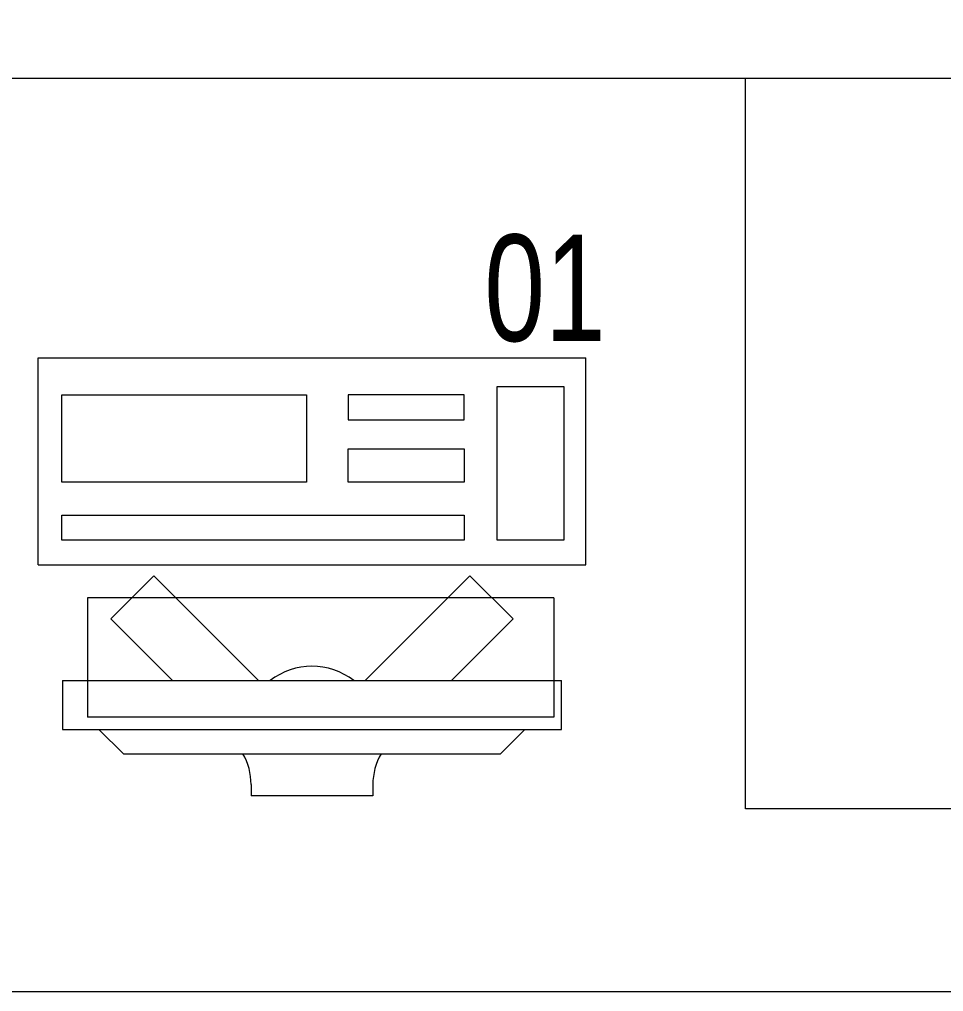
# Model space of a CAD drawing. Header units: inches. Extents: x -12418 to 242017, y -29325 to 19878.
# Drawn here: x 28196 to 28955, y -7928 to -7130 of the extents above; entities that cross this region are included whole.
import ezdxf
from ezdxf import colors
from ezdxf.entities.mleader import LeaderData, LeaderLine
from ezdxf.math import Vec2, Vec3

# ---------------------------------------------------------------- set-up
doc = ezdxf.new("R2010")
doc.units = ezdxf.units.IN
doc.header["$LTSCALE"] = 25
doc.header["$MEASUREMENT"] = 0
doc.linetypes.add('00-Ground Floor$0$HIDDEN', pattern=[9.525, 6.35, -3.175])
doc.linetypes.add('DASHDOT', pattern=[25.4, 12.7, -6.35, 0, -6.35])
doc.layers.get('0').update_dxf_attribs({"color": 8})
for name, color, linetype, lineweight in [('00-Ground Floor$0$72_EGR_EQP_TAG', 142, 'Continuous', 5), ('00-Ground Floor$0$LOADING', 253, 'Continuous', 5), ('E-LITE-CIRC', 6, 'Continuous', 25), ('E-LITE-CLNG-CNDT', 6, 'DASHDOT', 35)]:
    doc.layers.add(name, color=color, linetype=linetype, lineweight=lineweight)
doc.styles.add('00-Ground Floor$0$X3G_ENTITY_257CFD', font='swisscl.ttf', dxfattribs={"height": 200})
doc.styles.add('DC_Simplex', font='SIMPLEX.shx', dxfattribs={"width": 0.7})

# ---------------------------------------------------------------- blocks, each defined once
blk = doc.blocks.new('00-Ground Floor$0$GF21043-P')
at = {"color": 0}
for p, q in [((0.8, 0.75), (-0.8, 0.75)), ((-0.8, 0), (0.8, 0))]:
    blk.add_line(p, q, dxfattribs=at)
at = {"color": 0, "linetype": '00-Ground Floor$0$HIDDEN'}
for p, q in [((-0.8, 0.6), (-0.4, 0.6)), ((-0.4, 0.6), (-0.4, 0))]:
    blk.add_line(p, q, dxfattribs=at)
blk = doc.blocks.new('00-Ground Floor$0$ITCWLS1-P')
at = {"layer": '00-Ground Floor$0$LOADING'}
for p, q in [((-0.17, 0.45), (-0.17, 0)), ((-0.17, 0.45), (0, 0.45)), ((0, 0.45), (0, 0)), ((-0.26509, 0.43, 0), (-0.30509, 0.43, 0)), ((-0.30509, 0.43, 0), (-0.30509, 0.02, 0)), ((-0.26509, 0.43, 0), (-0.26509, 0.02, 0)), ((-0.14957, 0.43047), (-0.12914, 0.43047)), ((-0.12914, 0.43047), (-0.12914, 0.40893)), ((-0.197, 0.40939), (-0.295, 0.40939)), ((-0.295, 0.02639), (-0.295, 0.40939)), ((-0.197, 0.02639), (-0.197, 0.40939)), ((-0.32509, 0.38, 0), (-0.30509, 0.4, 0)), ((-0.32509, 0.38, 0), (-0.32509, 0.07, 0)), ((-0.35032, 0.275), (-0.35961, 0.275)), ((-0.35961, 0.175), (-0.35961, 0.275)), ((-0.35032, 0.175), (-0.35961, 0.175)), ((-0.32509, 0.07, 0), (-0.30509, 0.05, 0)), ((-0.197, 0.02639), (-0.295, 0.02639)), ((-0.30509, 0.02, 0), (-0.26509, 0.02, 0)), ((-0.17, 0), (0, 0))]:
    blk.add_line(p, q, dxfattribs=at)
at = {"layer": '00-Ground Floor$0$LOADING', "extrusion": (2.48281e-10, 3.18408e-10, -1)}
for p, q in [((-0.26509, 0.33952), (-0.21443, 0.39019)), ((-0.17907, 0.35483), (-0.21443, 0.39019)), ((-0.26509, 0.26881), (-0.17907, 0.35483))]:
    blk.add_line(p, q, dxfattribs=at)
at = {"layer": '00-Ground Floor$0$LOADING', "extrusion": (2.48281e-10, -3.18408e-10, -1)}
for p, q in [((-0.26509, 0.18119), (-0.17907, 0.09517)), ((-0.26509, 0.11048), (-0.21443, 0.05981)), ((-0.17907, 0.09517), (-0.21443, 0.05981))]:
    blk.add_line(p, q, dxfattribs=at)
at = {"layer": '00-Ground Floor$0$LOADING'}
for points in [[(-0.12914, 0.40893), (-0.12914, 0.09996), (-0.14957, 0.09996), (-0.14957, 0.43047)], [(-0.14957, 0.09997), (-0.14957, 0.09997), (-0.14957, 0.09997), (-0.14957, 0.09997), (-0.14957, 0.09997), (-0.14957, 0.09997), (-0.14957, 0.09997), (-0.14957, 0.09997), (-0.14957, 0.09997)], [(-0.14957, 0.09997), (-0.14957, 0.09997), (-0.14957, 0.09997), (-0.14957, 0.09997), (-0.14957, 0.09997), (-0.14957, 0.09997), (-0.14957, 0.09997), (-0.14957, 0.09997), (-0.14957, 0.09997), (-0.14957, 0.09997), (-0.14957, 0.09997), (-0.14957, 0.09997), (-0.14957, 0.09997), (-0.14957, 0.09997), (-0.14957, 0.09997), (-0.14957, 0.09997), (-0.14957, 0.09997), (-0.14957, 0.09997)], [(-0.14957, 0.09996), (-0.14957, 0.09996), (-0.14957, 0.09996), (-0.14957, 0.09996), (-0.14957, 0.09996), (-0.14957, 0.09996), (-0.14957, 0.09996), (-0.14957, 0.09996), (-0.14957, 0.09996), (-0.14957, 0.09996)], [(-0.14957, 0.09996), (-0.14957, 0.09996), (-0.14957, 0.09996), (-0.14957, 0.09996), (-0.14957, 0.09996), (-0.14957, 0.09996), (-0.14957, 0.09996)], [(-0.14957, 0.09997), (-0.14957, 0.09997), (-0.14957, 0.09997), (-0.14957, 0.09997), (-0.14957, 0.09997), (-0.14957, 0.09997), (-0.14957, 0.09997), (-0.14957, 0.09997), (-0.14957, 0.09997), (-0.14957, 0.09997)], [(-0.14957, 0.09997), (-0.14957, 0.09997), (-0.14957, 0.09997), (-0.14957, 0.09997), (-0.14957, 0.09997), (-0.14957, 0.09997), (-0.14957, 0.09997), (-0.14957, 0.09997), (-0.14957, 0.09997), (-0.14957, 0.09997), (-0.14957, 0.09997), (-0.14957, 0.09997), (-0.14957, 0.09997), (-0.14957, 0.09997), (-0.14957, 0.09997)], [(-0.14957, 0.09997), (-0.14957, 0.09997), (-0.14957, 0.09997), (-0.14957, 0.09997), (-0.14957, 0.09997), (-0.14957, 0.09997), (-0.14957, 0.09997), (-0.14957, 0.09997), (-0.14957, 0.09997), (-0.14957, 0.09997)], [(-0.14957, 0.09997), (-0.14957, 0.09997), (-0.14957, 0.09997), (-0.14957, 0.09997), (-0.14957, 0.09997), (-0.14957, 0.09997), (-0.14957, 0.09997), (-0.14957, 0.09997), (-0.14957, 0.09997), (-0.14957, 0.09997)], [(-0.14957, 0.09996), (-0.14957, 0.09996), (-0.14957, 0.09996), (-0.14957, 0.09996), (-0.14957, 0.09996), (-0.14957, 0.09996), (-0.14957, 0.09996), (-0.14957, 0.09996), (-0.14957, 0.09996), (-0.14957, 0.09996), (-0.14957, 0.09996), (-0.14957, 0.09996), (-0.14957, 0.09996), (-0.14957, 0.09996), (-0.14957, 0.09996), (-0.14957, 0.09996), (-0.14957, 0.09996), (-0.14957, 0.09996), (-0.14957, 0.09997), (-0.14957, 0.09997), (-0.14957, 0.09997), (-0.14957, 0.09997), (-0.14957, 0.09997), (-0.14957, 0.09997), (-0.14957, 0.09997), (-0.14957, 0.09997), (-0.14957, 0.09997), (-0.14957, 0.09997), (-0.14957, 0.09997), (-0.14957, 0.09997), (-0.14957, 0.09997), (-0.14957, 0.09997), (-0.14956, 0.09997), (-0.14956, 0.09997), (-0.14956, 0.09997), (-0.14956, 0.09996), (-0.14956, 0.09996), (-0.14956, 0.09996), (-0.14956, 0.09996), (-0.14956, 0.09996), (-0.14956, 0.09996), (-0.14956, 0.09996), (-0.14956, 0.09996), (-0.14956, 0.09996), (-0.14956, 0.09996), (-0.14956, 0.09996), (-0.14956, 0.09996), (-0.14956, 0.09996), (-0.14957, 0.09996), (-0.14957, 0.09996), (-0.14957, 0.09996), (-0.14957, 0.09996), (-0.14957, 0.09996), (-0.14957, 0.09996)], [(-0.14957, 0.09996), (-0.14957, 0.09996), (-0.14957, 0.09996), (-0.14957, 0.09996), (-0.14957, 0.09996), (-0.14957, 0.09996), (-0.14957, 0.09996), (-0.14957, 0.09996), (-0.14957, 0.09996), (-0.14957, 0.09996), (-0.14957, 0.09997), (-0.14957, 0.09997), (-0.14957, 0.09997), (-0.14957, 0.09996), (-0.14957, 0.09996), (-0.14957, 0.09996), (-0.14957, 0.09996), (-0.14957, 0.09996), (-0.14957, 0.09996), (-0.14957, 0.09997), (-0.14957, 0.09997), (-0.14957, 0.09997), (-0.14957, 0.09997), (-0.14957, 0.09997), (-0.14957, 0.09997), (-0.14957, 0.09997), (-0.14957, 0.09997), (-0.14957, 0.09997), (-0.14957, 0.09997), (-0.14957, 0.09997), (-0.14957, 0.09997), (-0.14957, 0.09997), (-0.14957, 0.09997), (-0.14957, 0.09997), (-0.14957, 0.09997), (-0.14957, 0.09997), (-0.14957, 0.09997), (-0.14957, 0.09997), (-0.14957, 0.09997), (-0.14957, 0.09997), (-0.14957, 0.09997), (-0.14957, 0.09997), (-0.14957, 0.09997), (-0.14957, 0.09997), (-0.14957, 0.09997), (-0.14957, 0.09997), (-0.14957, 0.09997), (-0.14957, 0.09997), (-0.14957, 0.09997), (-0.14957, 0.09997), (-0.14957, 0.09997), (-0.14957, 0.09997), (-0.14957, 0.09997), (-0.14957, 0.09997), (-0.14957, 0.09997), (-0.14957, 0.09997), (-0.14957, 0.09997), (-0.14957, 0.09997), (-0.14957, 0.09997), (-0.14957, 0.09997), (-0.14957, 0.09997), (-0.14957, 0.09997), (-0.14957, 0.09997), (-0.14957, 0.09997), (-0.14957, 0.09997), (-0.14957, 0.09997), (-0.14957, 0.09997), (-0.14957, 0.09997), (-0.14957, 0.09997), (-0.14957, 0.09997), (-0.14957, 0.09997), (-0.14957, 0.09997), (-0.14957, 0.09997), (-0.14957, 0.09997), (-0.14957, 0.09997), (-0.14957, 0.09997), (-0.14957, 0.09997), (-0.14957, 0.09997), (-0.14957, 0.09997), (-0.14957, 0.09997), (-0.14956, 0.09997), (-0.14957, 0.09997), (-0.14957, 0.09997), (-0.14957, 0.09997), (-0.14957, 0.09997), (-0.14956, 0.09997), (-0.14957, 0.09997), (-0.14957, 0.09997), (-0.14957, 0.09997), (-0.14957, 0.09997), (-0.14957, 0.09997), (-0.14957, 0.09997), (-0.14957, 0.09997), (-0.14957, 0.09997), (-0.14957, 0.09997), (-0.14957, 0.09997), (-0.14956, 0.09997), (-0.14957, 0.09996), (-0.14957, 0.09996), (-0.14957, 0.09996), (-0.14956, 0.09996), (-0.14957, 0.09996), (-0.14957, 0.09996), (-0.14957, 0.09996), (-0.14957, 0.09996), (-0.14957, 0.09996), (-0.14957, 0.09996), (-0.14957, 0.09996), (-0.14957, 0.09996), (-0.14957, 0.09996), (-0.14957, 0.09996)], [(-0.14957, 0.09996), (-0.14957, 0.09996), (-0.14957, 0.09996), (-0.14957, 0.09996), (-0.14957, 0.09996), (-0.14957, 0.09996), (-0.14957, 0.09996), (-0.14957, 0.09996)], [(-0.14957, 0.09996), (-0.14957, 0.09996), (-0.14957, 0.09996), (-0.14957, 0.09996), (-0.14957, 0.09996), (-0.14957, 0.09996), (-0.14957, 0.09996), (-0.14957, 0.09996), (-0.14957, 0.09996), (-0.14957, 0.09996), (-0.14957, 0.09996), (-0.14957, 0.09996), (-0.14957, 0.09996), (-0.14957, 0.09996), (-0.14957, 0.09996), (-0.14957, 0.09996), (-0.14957, 0.09996), (-0.14957, 0.09996), (-0.14957, 0.09996), (-0.14957, 0.09996), (-0.14957, 0.09996), (-0.14957, 0.09996), (-0.14957, 0.09996), (-0.14957, 0.09996), (-0.14957, 0.09996), (-0.14957, 0.09996), (-0.14957, 0.09996), (-0.14957, 0.09996), (-0.14957, 0.09996), (-0.14957, 0.09996), (-0.14957, 0.09996), (-0.14957, 0.09996), (-0.14957, 0.09996), (-0.14957, 0.09996), (-0.14957, 0.09996), (-0.14957, 0.09996), (-0.14957, 0.09996), (-0.14957, 0.09996), (-0.14957, 0.09996), (-0.14957, 0.09996), (-0.14957, 0.09996), (-0.14957, 0.09996), (-0.14957, 0.09996), (-0.14957, 0.09996), (-0.14957, 0.09996), (-0.14957, 0.09996), (-0.14957, 0.09996), (-0.14957, 0.09996), (-0.14956, 0.09996), (-0.14956, 0.09996), (-0.14956, 0.09996), (-0.14956, 0.09996), (-0.14957, 0.09996), (-0.14957, 0.09996), (-0.14957, 0.09996), (-0.14957, 0.09996), (-0.14957, 0.09996), (-0.14957, 0.09996), (-0.14956, 0.09996), (-0.14957, 0.09996), (-0.14957, 0.09996), (-0.14957, 0.09996), (-0.14957, 0.09996), (-0.14957, 0.09996), (-0.14957, 0.09996), (-0.14957, 0.09996), (-0.14957, 0.09996), (-0.14957, 0.09996), (-0.14957, 0.09996), (-0.14956, 0.09996), (-0.14956, 0.09996), (-0.14957, 0.09996), (-0.14957, 0.09996), (-0.14957, 0.09996), (-0.14957, 0.09996), (-0.14957, 0.09996), (-0.14957, 0.09996), (-0.14957, 0.09996), (-0.14957, 0.09996), (-0.14957, 0.09996), (-0.14957, 0.09996), (-0.14957, 0.09996), (-0.14957, 0.09996), (-0.14957, 0.09996), (-0.14957, 0.09996), (-0.14957, 0.09996), (-0.14957, 0.09996), (-0.14957, 0.09996), (-0.14957, 0.09996)], [(-0.14957, 0.09996), (-0.14957, 0.09996), (-0.14957, 0.09996), (-0.14957, 0.09996), (-0.14957, 0.09996), (-0.14957, 0.09996), (-0.14957, 0.09996), (-0.14957, 0.09996), (-0.14957, 0.09996), (-0.14957, 0.09996), (-0.14957, 0.09996), (-0.14957, 0.09996)], [(-0.14957, 0.09996), (-0.14957, 0.09996), (-0.14956, 0.09996), (-0.14956, 0.09996), (-0.14956, 0.09996), (-0.14956, 0.09996), (-0.14957, 0.09996)], [(-0.14957, 0.09996), (-0.14957, 0.09996), (-0.14957, 0.09996), (-0.14957, 0.09996), (-0.14957, 0.09996), (-0.14957, 0.09996), (-0.14957, 0.09996), (-0.14957, 0.09996), (-0.14957, 0.09996), (-0.14956, 0.09996), (-0.14956, 0.09996), (-0.14956, 0.09996), (-0.14956, 0.09996), (-0.14956, 0.09996), (-0.14956, 0.09996), (-0.14956, 0.09996), (-0.14957, 0.09996)]]:
    blk.add_lwpolyline(points, dxfattribs=at)
for points in [[(-0.1019, 0.43047), (-0.03039, 0.43047), (-0.03039, 0.22944), (-0.1019, 0.22944)], [(-0.1019, 0.19536), (-0.07466, 0.19536), (-0.07466, 0.09996), (-0.1019, 0.09996)], [(-0.03039, 0.19536), (-0.05082, 0.19536), (-0.05082, 0.09996), (-0.03039, 0.09996)], [(-0.14956, 0.09996), (-0.14956, 0.09996), (-0.14956, 0.09996), (-0.14956, 0.09996), (-0.14956, 0.09996), (-0.14956, 0.09996), (-0.14956, 0.09996), (-0.14956, 0.09996), (-0.14957, 0.09996), (-0.14957, 0.09996), (-0.14957, 0.09996), (-0.14957, 0.09996), (-0.14957, 0.09996), (-0.14957, 0.09996), (-0.14957, 0.09996), (-0.14957, 0.09996), (-0.14957, 0.09996), (-0.14957, 0.09996), (-0.14957, 0.09996), (-0.14957, 0.09996), (-0.14957, 0.09996), (-0.14957, 0.09996), (-0.14957, 0.09996), (-0.14957, 0.09996), (-0.14957, 0.09996), (-0.14957, 0.09996), (-0.14957, 0.09996), (-0.14957, 0.09996), (-0.14957, 0.09996), (-0.14957, 0.09996), (-0.14957, 0.09996), (-0.14957, 0.09996), (-0.14957, 0.09996), (-0.14957, 0.09996), (-0.14957, 0.09996), (-0.14957, 0.09996), (-0.14957, 0.09996), (-0.14957, 0.09996), (-0.14957, 0.09996), (-0.14957, 0.09996), (-0.14957, 0.09996), (-0.14957, 0.09996), (-0.14957, 0.09996), (-0.14957, 0.09996), (-0.14957, 0.09996), (-0.14957, 0.09996), (-0.14957, 0.09996), (-0.14957, 0.09996), (-0.14957, 0.09996), (-0.14957, 0.09996), (-0.14957, 0.09996), (-0.14957, 0.09996), (-0.14957, 0.09996), (-0.14957, 0.09996), (-0.14957, 0.09996), (-0.14957, 0.09996), (-0.14957, 0.09996), (-0.14956, 0.09996), (-0.14956, 0.09996), (-0.14956, 0.09996), (-0.14956, 0.09996), (-0.14956, 0.09996), (-0.14956, 0.09996), (-0.14956, 0.09996), (-0.14956, 0.09996), (-0.14956, 0.09996), (-0.14956, 0.09996), (-0.14956, 0.09996), (-0.14956, 0.09996), (-0.14956, 0.09996), (-0.14956, 0.09996), (-0.14956, 0.09996), (-0.14956, 0.09996), (-0.14956, 0.09996), (-0.14956, 0.09996), (-0.14956, 0.09996), (-0.14956, 0.09996), (-0.14956, 0.09996), (-0.14956, 0.09996), (-0.14956, 0.09996), (-0.14956, 0.09996), (-0.14956, 0.09996), (-0.14956, 0.09996), (-0.14956, 0.09996), (-0.14956, 0.09996), (-0.14956, 0.09996), (-0.14956, 0.09996), (-0.14956, 0.09996), (-0.14956, 0.09996), (-0.14957, 0.09996), (-0.14957, 0.09996), (-0.14957, 0.09996), (-0.14957, 0.09996), (-0.14957, 0.09996), (-0.14957, 0.09996), (-0.14957, 0.09996), (-0.14957, 0.09996), (-0.14957, 0.09996), (-0.14957, 0.09996), (-0.14957, 0.09996), (-0.14957, 0.09996), (-0.14957, 0.09996), (-0.14957, 0.09996), (-0.14957, 0.09996), (-0.14957, 0.09996), (-0.14957, 0.09996), (-0.14957, 0.09996), (-0.14957, 0.09996), (-0.14957, 0.09996), (-0.14957, 0.09996), (-0.14957, 0.09996), (-0.14957, 0.09996), (-0.14957, 0.09996), (-0.14957, 0.09996), (-0.14957, 0.09996), (-0.14957, 0.09996), (-0.14957, 0.09996), (-0.14957, 0.09996), (-0.14957, 0.09996), (-0.14957, 0.09996), (-0.14957, 0.09996), (-0.14957, 0.09996), (-0.14957, 0.09996), (-0.14957, 0.09996), (-0.14957, 0.09996), (-0.14957, 0.09996), (-0.14957, 0.09996), (-0.14957, 0.09996), (-0.14957, 0.09996), (-0.14957, 0.09996), (-0.14957, 0.09996), (-0.14957, 0.09996), (-0.14957, 0.09996), (-0.14957, 0.09996), (-0.14957, 0.09996), (-0.14957, 0.09996), (-0.14957, 0.09996), (-0.14957, 0.09996), (-0.14957, 0.09996), (-0.14957, 0.09996), (-0.14957, 0.09996), (-0.14957, 0.09996), (-0.14957, 0.09996), (-0.14957, 0.09996), (-0.14957, 0.09996), (-0.14957, 0.09996), (-0.14957, 0.09996), (-0.14957, 0.09996), (-0.14957, 0.09996), (-0.14957, 0.09996), (-0.14957, 0.09996), (-0.14957, 0.09996), (-0.14957, 0.09996), (-0.14957, 0.09996), (-0.14956, 0.09996), (-0.14956, 0.09996), (-0.14956, 0.09996), (-0.14956, 0.09996), (-0.14956, 0.09996), (-0.14956, 0.09996), (-0.14956, 0.09996), (-0.14956, 0.09996), (-0.14956, 0.09996), (-0.14956, 0.09996), (-0.14956, 0.09996), (-0.14956, 0.09996), (-0.14956, 0.09996), (-0.14956, 0.09996), (-0.14956, 0.09996), (-0.14956, 0.09996), (-0.14956, 0.09996), (-0.14956, 0.09996), (-0.14956, 0.09996), (-0.14956, 0.09996), (-0.14956, 0.09996), (-0.14956, 0.09996), (-0.14956, 0.09996), (-0.14956, 0.09996), (-0.14956, 0.09996), (-0.14956, 0.09996), (-0.14956, 0.09996), (-0.14956, 0.09996), (-0.14956, 0.09996), (-0.14956, 0.09996), (-0.14956, 0.09996), (-0.14956, 0.09996), (-0.14956, 0.09996), (-0.14956, 0.09996), (-0.14956, 0.09996), (-0.14956, 0.09996), (-0.14956, 0.09996), (-0.14956, 0.09996), (-0.14956, 0.09996), (-0.14956, 0.09996), (-0.14956, 0.09996), (-0.14956, 0.09996), (-0.14956, 0.09996), (-0.14956, 0.09996), (-0.14956, 0.09996), (-0.14956, 0.09996), (-0.14956, 0.09996), (-0.14957, 0.09996), (-0.14957, 0.09996), (-0.14957, 0.09996), (-0.14957, 0.09996), (-0.14957, 0.09996), (-0.14957, 0.09996), (-0.14957, 0.09996), (-0.14957, 0.09996), (-0.14957, 0.09996), (-0.14957, 0.09996), (-0.14957, 0.09996), (-0.14957, 0.09996), (-0.14957, 0.09996), (-0.14957, 0.09996), (-0.14957, 0.09996), (-0.14957, 0.09996), (-0.14957, 0.09996), (-0.14957, 0.09996), (-0.14957, 0.09996), (-0.14957, 0.09996), (-0.14957, 0.09996), (-0.14957, 0.09996), (-0.14957, 0.09996), (-0.14957, 0.09996), (-0.14957, 0.09996), (-0.14957, 0.09996), (-0.14957, 0.09996), (-0.14957, 0.09996), (-0.14957, 0.09996), (-0.14957, 0.09996), (-0.14957, 0.09996), (-0.14957, 0.09996), (-0.14957, 0.09996), (-0.14957, 0.09996), (-0.14956, 0.09996), (-0.14956, 0.09996), (-0.14956, 0.09996), (-0.14956, 0.09996), (-0.14956, 0.09996), (-0.14956, 0.09996), (-0.14956, 0.09996), (-0.14956, 0.09996), (-0.14956, 0.09996), (-0.14956, 0.09996), (-0.14956, 0.09996), (-0.14956, 0.09996), (-0.14956, 0.09996), (-0.14956, 0.09996), (-0.14956, 0.09996), (-0.14956, 0.09996), (-0.14956, 0.09996), (-0.14956, 0.09996), (-0.14956, 0.09996), (-0.14956, 0.09996), (-0.14956, 0.09996), (-0.14956, 0.09996), (-0.14956, 0.09996), (-0.14956, 0.09996), (-0.14956, 0.09996), (-0.14956, 0.09996), (-0.14956, 0.09996), (-0.14956, 0.09996), (-0.14956, 0.09996), (-0.14956, 0.09996), (-0.14956, 0.09996), (-0.14956, 0.09996), (-0.14956, 0.09996), (-0.14956, 0.09996), (-0.14956, 0.09996), (-0.14956, 0.09996), (-0.14956, 0.09996), (-0.14956, 0.09996), (-0.14956, 0.09996), (-0.14956, 0.09996), (-0.14956, 0.09996), (-0.14956, 0.09996)], [(-0.14957, 0.09996), (-0.14957, 0.09996), (-0.14957, 0.09996), (-0.14957, 0.09996), (-0.14957, 0.09996), (-0.14957, 0.09996), (-0.14957, 0.09996), (-0.14957, 0.09996), (-0.14957, 0.09996), (-0.14957, 0.09996), (-0.14957, 0.09996), (-0.14957, 0.09996), (-0.14957, 0.09996), (-0.14957, 0.09996), (-0.14957, 0.09996), (-0.14957, 0.09996), (-0.14957, 0.09996), (-0.14957, 0.09996), (-0.14957, 0.09996), (-0.14957, 0.09996), (-0.14957, 0.09996), (-0.14957, 0.09996), (-0.14957, 0.09996), (-0.14957, 0.09996), (-0.14957, 0.09996), (-0.14957, 0.09996), (-0.14957, 0.09996), (-0.14957, 0.09996), (-0.14957, 0.09996), (-0.14957, 0.09996), (-0.14957, 0.09996), (-0.14957, 0.09996), (-0.14957, 0.09996), (-0.14957, 0.09996), (-0.14957, 0.09996), (-0.14957, 0.09996), (-0.14957, 0.09996), (-0.14957, 0.09996), (-0.14957, 0.09996), (-0.14957, 0.09996), (-0.14957, 0.09996), (-0.14957, 0.09996), (-0.14957, 0.09996), (-0.14957, 0.09996), (-0.14957, 0.09996), (-0.14957, 0.09996), (-0.14957, 0.09996), (-0.14957, 0.09996), (-0.14957, 0.09996), (-0.14957, 0.09996), (-0.14957, 0.09996), (-0.14957, 0.09996), (-0.14957, 0.09996), (-0.14957, 0.09996), (-0.14957, 0.09996), (-0.14957, 0.09996), (-0.14957, 0.09996), (-0.14957, 0.09996), (-0.14957, 0.09996), (-0.14957, 0.09996), (-0.14957, 0.09996), (-0.14957, 0.09996), (-0.14957, 0.09996), (-0.14957, 0.09996), (-0.14957, 0.09996), (-0.14957, 0.09996), (-0.14957, 0.09996), (-0.14957, 0.09996), (-0.14957, 0.09996), (-0.14957, 0.09996), (-0.14957, 0.09996), (-0.14957, 0.09996), (-0.14957, 0.09996), (-0.14957, 0.09996), (-0.14957, 0.09996), (-0.14957, 0.09996), (-0.14957, 0.09996), (-0.14957, 0.09996), (-0.14957, 0.09996), (-0.14957, 0.09996), (-0.14957, 0.09996), (-0.14957, 0.09996), (-0.14957, 0.09996), (-0.14957, 0.09996), (-0.14957, 0.09996), (-0.14957, 0.09996), (-0.14957, 0.09996), (-0.14957, 0.09996), (-0.14957, 0.09996), (-0.14957, 0.09996), (-0.14957, 0.09996), (-0.14957, 0.09996), (-0.14957, 0.09996), (-0.14957, 0.09996), (-0.14957, 0.09996), (-0.14957, 0.09996), (-0.14957, 0.09996), (-0.14957, 0.09996), (-0.14957, 0.09996), (-0.14957, 0.09996), (-0.14957, 0.09996), (-0.14957, 0.09996), (-0.14957, 0.09996), (-0.14957, 0.09996), (-0.14957, 0.09996), (-0.14957, 0.09996), (-0.14957, 0.09996), (-0.14957, 0.09996), (-0.14957, 0.09996), (-0.14957, 0.09996), (-0.14957, 0.09996), (-0.14957, 0.09996), (-0.14957, 0.09996), (-0.14957, 0.09996), (-0.14957, 0.09996), (-0.14957, 0.09996), (-0.14957, 0.09996), (-0.14957, 0.09996), (-0.14957, 0.09996), (-0.14957, 0.09996), (-0.14957, 0.09996), (-0.14957, 0.09996), (-0.14957, 0.09996), (-0.14957, 0.09996), (-0.14957, 0.09996), (-0.14957, 0.09996), (-0.14957, 0.09996), (-0.14957, 0.09996), (-0.14957, 0.09996), (-0.14957, 0.09996), (-0.14957, 0.09996), (-0.14957, 0.09996), (-0.14957, 0.09996), (-0.14957, 0.09996), (-0.14957, 0.09996), (-0.14957, 0.09996), (-0.14957, 0.09996), (-0.14957, 0.09996), (-0.14957, 0.09996), (-0.14957, 0.09996), (-0.14957, 0.09996), (-0.14957, 0.09996), (-0.14957, 0.09996), (-0.14957, 0.09996), (-0.14957, 0.09996), (-0.14957, 0.09996), (-0.14957, 0.09996), (-0.14957, 0.09996), (-0.14957, 0.09996), (-0.14957, 0.09996), (-0.14957, 0.09996), (-0.14957, 0.09996), (-0.14957, 0.09996), (-0.14957, 0.09996), (-0.14957, 0.09996), (-0.14957, 0.09996), (-0.14957, 0.09996), (-0.14957, 0.09996), (-0.14957, 0.09996), (-0.14957, 0.09996), (-0.14957, 0.09996), (-0.14957, 0.09996), (-0.14957, 0.09996), (-0.14957, 0.09996), (-0.14957, 0.09996), (-0.14957, 0.09996), (-0.14957, 0.09996), (-0.14957, 0.09996), (-0.14957, 0.09996), (-0.14957, 0.09996), (-0.14957, 0.09996), (-0.14957, 0.09996), (-0.14957, 0.09996), (-0.14957, 0.09996), (-0.14957, 0.09996), (-0.14957, 0.09996), (-0.14957, 0.09996), (-0.14957, 0.09996), (-0.14957, 0.09996), (-0.14957, 0.09996), (-0.14957, 0.09996), (-0.14957, 0.09996), (-0.14957, 0.09996), (-0.14957, 0.09996), (-0.14957, 0.09996), (-0.14957, 0.09996), (-0.14957, 0.09996), (-0.14957, 0.09996), (-0.14957, 0.09996), (-0.14957, 0.09996), (-0.14957, 0.09996), (-0.14957, 0.09996), (-0.14957, 0.09996), (-0.14957, 0.09996), (-0.14957, 0.09996), (-0.14957, 0.09996), (-0.14957, 0.09996), (-0.14957, 0.09996), (-0.14957, 0.09996), (-0.14957, 0.09996), (-0.14957, 0.09996), (-0.14957, 0.09996), (-0.14957, 0.09996), (-0.14957, 0.09996), (-0.14957, 0.09996), (-0.14957, 0.09996), (-0.14957, 0.09996), (-0.14957, 0.09996), (-0.14957, 0.09996), (-0.14957, 0.09996), (-0.14957, 0.09996), (-0.14957, 0.09996), (-0.14957, 0.09996), (-0.14957, 0.09996)], [(-0.14957, 0.09996), (-0.14957, 0.09996), (-0.14957, 0.09996), (-0.14957, 0.09996), (-0.14957, 0.09996), (-0.14957, 0.09996), (-0.14957, 0.09996), (-0.14957, 0.09996), (-0.14957, 0.09996), (-0.14957, 0.09996), (-0.14957, 0.09996), (-0.14957, 0.09996), (-0.14957, 0.09996), (-0.14957, 0.09996), (-0.14957, 0.09996), (-0.14957, 0.09996), (-0.14957, 0.09996), (-0.14957, 0.09996), (-0.14957, 0.09996), (-0.14957, 0.09996), (-0.14957, 0.09996), (-0.14957, 0.09996), (-0.14957, 0.09996), (-0.14957, 0.09996), (-0.14957, 0.09996), (-0.14957, 0.09996), (-0.14957, 0.09996), (-0.14957, 0.09996), (-0.14957, 0.09996), (-0.14957, 0.09996), (-0.14957, 0.09996), (-0.14957, 0.09996), (-0.14957, 0.09996), (-0.14957, 0.09996), (-0.14957, 0.09996), (-0.14957, 0.09996), (-0.14957, 0.09996), (-0.14957, 0.09996), (-0.14957, 0.09996), (-0.14957, 0.09996), (-0.14957, 0.09996), (-0.14957, 0.09996), (-0.14957, 0.09996), (-0.14957, 0.09996), (-0.14957, 0.09996), (-0.14957, 0.09996), (-0.14957, 0.09996), (-0.14957, 0.09996), (-0.14957, 0.09996), (-0.14957, 0.09996), (-0.14957, 0.09996), (-0.14957, 0.09996), (-0.14957, 0.09996), (-0.14957, 0.09996), (-0.14957, 0.09996), (-0.14957, 0.09996), (-0.14957, 0.09996), (-0.14957, 0.09996), (-0.14957, 0.09996), (-0.14957, 0.09996), (-0.14957, 0.09996), (-0.14957, 0.09996), (-0.14957, 0.09996), (-0.14957, 0.09996), (-0.14957, 0.09996), (-0.14957, 0.09996), (-0.14957, 0.09996), (-0.14957, 0.09996), (-0.14957, 0.09996), (-0.14957, 0.09996), (-0.14957, 0.09996), (-0.14957, 0.09996), (-0.14957, 0.09996), (-0.14957, 0.09996), (-0.14957, 0.09996), (-0.14957, 0.09996), (-0.14957, 0.09996), (-0.14957, 0.09996), (-0.14957, 0.09996), (-0.14957, 0.09996), (-0.14957, 0.09996), (-0.14957, 0.09996), (-0.14957, 0.09996), (-0.14957, 0.09996), (-0.14957, 0.09996), (-0.14957, 0.09996), (-0.14957, 0.09996), (-0.14957, 0.09996), (-0.14957, 0.09996), (-0.14957, 0.09996), (-0.14957, 0.09996), (-0.14957, 0.09996), (-0.14957, 0.09996), (-0.14957, 0.09996), (-0.14957, 0.09996), (-0.14957, 0.09996), (-0.14957, 0.09996), (-0.14957, 0.09996), (-0.14957, 0.09996), (-0.14957, 0.09996), (-0.14957, 0.09996), (-0.14957, 0.09996), (-0.14957, 0.09996), (-0.14957, 0.09996), (-0.14957, 0.09996), (-0.14957, 0.09996), (-0.14957, 0.09996), (-0.14957, 0.09996), (-0.14957, 0.09996), (-0.14957, 0.09996), (-0.14957, 0.09996), (-0.14957, 0.09996), (-0.14957, 0.09996), (-0.14957, 0.09996), (-0.14957, 0.09996), (-0.14957, 0.09996), (-0.14957, 0.09996), (-0.14957, 0.09996), (-0.14957, 0.09996), (-0.14957, 0.09996), (-0.14957, 0.09996), (-0.14957, 0.09996), (-0.14957, 0.09996), (-0.14957, 0.09996), (-0.14957, 0.09996), (-0.14957, 0.09996), (-0.14957, 0.09996), (-0.14957, 0.09996), (-0.14957, 0.09996), (-0.14957, 0.09996), (-0.14957, 0.09996), (-0.14957, 0.09996), (-0.14957, 0.09996), (-0.14957, 0.09996), (-0.14957, 0.09996), (-0.14957, 0.09996), (-0.14957, 0.09996), (-0.14957, 0.09996), (-0.14957, 0.09996), (-0.14957, 0.09996), (-0.14957, 0.09996), (-0.14957, 0.09996), (-0.14957, 0.09996), (-0.14957, 0.09996), (-0.14957, 0.09996), (-0.14957, 0.09996), (-0.14957, 0.09996), (-0.14957, 0.09996), (-0.14957, 0.09996), (-0.14957, 0.09996), (-0.14957, 0.09996), (-0.14957, 0.09996), (-0.14957, 0.09996), (-0.14957, 0.09996), (-0.14957, 0.09996), (-0.14957, 0.09996), (-0.14957, 0.09996), (-0.14957, 0.09996), (-0.14957, 0.09996), (-0.14957, 0.09996), (-0.14957, 0.09996), (-0.14957, 0.09996), (-0.14957, 0.09996), (-0.14957, 0.09996), (-0.14957, 0.09996), (-0.14957, 0.09996), (-0.14957, 0.09996), (-0.14957, 0.09996), (-0.14957, 0.09996), (-0.14957, 0.09996), (-0.14957, 0.09996), (-0.14957, 0.09996), (-0.14957, 0.09996), (-0.14957, 0.09996), (-0.14957, 0.09996), (-0.14957, 0.09996), (-0.14957, 0.09996), (-0.14957, 0.09996), (-0.14957, 0.09996), (-0.14957, 0.09996), (-0.14957, 0.09996), (-0.14957, 0.09996), (-0.14957, 0.09996), (-0.14957, 0.09996), (-0.14957, 0.09996), (-0.14957, 0.09996), (-0.14957, 0.09996), (-0.14957, 0.09996), (-0.14957, 0.09996), (-0.14957, 0.09996), (-0.14957, 0.09996), (-0.14957, 0.09996), (-0.14957, 0.09996), (-0.14957, 0.09996), (-0.14957, 0.09996), (-0.14957, 0.09996), (-0.14957, 0.09996), (-0.14957, 0.09996), (-0.14957, 0.09996), (-0.14957, 0.09996), (-0.14957, 0.09996), (-0.14957, 0.09996), (-0.14957, 0.09996), (-0.14957, 0.09996), (-0.14957, 0.09996), (-0.14957, 0.09996), (-0.14957, 0.09996), (-0.14957, 0.09996), (-0.14957, 0.09996), (-0.14957, 0.09996), (-0.14957, 0.09996), (-0.14957, 0.09996), (-0.14957, 0.09996), (-0.14957, 0.09996), (-0.14957, 0.09996), (-0.14957, 0.09996), (-0.14957, 0.09996), (-0.14957, 0.09996), (-0.14957, 0.09996)], [(-0.14957, 0.0727), (-0.02358, 0.0727), (-0.02358, 0.01818), (-0.14957, 0.01818)]]:
    blk.add_lwpolyline(points, close=True, dxfattribs=at)
for centre, radius, start, end in [((-0.35032, 0.325), 0.05, 270, 300.30934), ((-0.3089, 0.225), 0.05564, 321.94311, 38.05689), ((-0.35032, 0.125), 0.05, 59.69066, 90)]:
    blk.add_arc(centre, radius, start, end, dxfattribs=at)
blk = doc.blocks.new('00-Ground Floor')
at = {"layer": '00-Ground Floor$0$LOADING', "extrusion": (2.24019e-05, 2.35417e-18, 1), "xscale": 1000, "yscale": 1000, "zscale": 1000, "rotation": 180.0000000000001}
blk.add_blockref('00-Ground Floor$0$GF21043-P', (28392.19, -7178.36, 0.62), dxfattribs=at)
at = {"layer": '00-Ground Floor$0$LOADING', "extrusion": (-1.94022e-16, 8.01373e-06, 1), "xscale": 1000.000000000005, "yscale": 1000.000000000005, "zscale": 1000.000000000005, "rotation": 90.00000000646477}
blk.add_blockref('00-Ground Floor$0$ITCWLS1-P', (28660.98, -7407.86, -0.07), dxfattribs=at)
at = {"layer": '00-Ground Floor$0$72_EGR_EQP_TAG', "insert": (28627.46, -7306.52, -0.01), "char_height": 87.473, "attachment_point": 2, "style": '00-Ground Floor$0$X3G_ENTITY_257CFD'}
blk.add_mtext('01', dxfattribs=at)
blk = doc.blocks.new('ARR0W')
at = {"color": 45}
blk.add_ellipse((0, 0), major_axis=(0.4, 0), ratio=0.4, dxfattribs=at)
at = {"color": 45, "ltscale": 0.5}
blk.add_solid([(-1.4, 0.1667), (-0.4, 0), (-1.4, -0.1667)], dxfattribs=at)

msp = doc.modelspace()

# ---------------------------------------------------------------- block references
at = {"layer": 'E-LITE-CLNG-CNDT'}
msp.add_blockref('00-Ground Floor', (0, 0), dxfattribs=at)

# ---------------------------------------------------------------- leaders
at = {"layer": 'E-LITE-CIRC'}
ml = msp.add_multileader_mtext('Standard', dxfattribs=at)
ml.set_content('{\\Fdc_el_romans|c0;\\W0.8;TO\\Fromans|c0; \\Fsimplex|c0;UPP-GF/S8}', color=256, style='DC_Simplex')
ml.set_leader_properties()
ml.set_arrow_properties(name='ARR0W')
ml.build(insert=Vec2(0, 0))
ml.multileader.update_dxf_attribs({"dogleg_length": 200, "arrow_head_size": 140, "scale": 100})
ctx = ml.context
ctx.base_point, ctx.scale, ctx.char_height, ctx.arrow_head_size, ctx.landing_gap_size, ctx.plane_origin, ctx.plane_x_axis, ctx.plane_y_axis = Vec3(26458.44, -6914.8), 100, 200, 140, 140, Vec3(43072.02, -11775.13), Vec3(1, 0.000001, 0), Vec3(-0.000001, 1, 0)
notes = []
notes.append((ctx, [(0, (1, 1, 0), (26349.65, -6914.8), (1, 0.000001, 0), 108.79, [(0, [(25922.99, -5921.45)], 0, [])])]))
ctx.mtext.insert, ctx.mtext.text_direction, ctx.mtext.rotation, ctx.mtext.flow_direction = Vec3(26598.44, -6781.46), Vec3(1, 0.000001, 0), 0.000001, 5
for ctx, leaders in notes:
    for number, flags, end, landing, length, lines in leaders:
        leader = LeaderData()
        leader.index, (leader.has_last_leader_line, leader.has_dogleg_vector, leader.attachment_direction) = number, flags
        leader.last_leader_point, leader.dogleg_vector, leader.dogleg_length = Vec3(end), Vec3(landing), length
        for number, points, colour, breaks in lines:
            line = LeaderLine()
            line.index, line.vertices, line.color, line.breaks = number, Vec3.list(points), colors.encode_raw_color(colour), breaks
            leader.lines.append(line)
        ctx.leaders.append(leader)

doc.saveas('drawing.dxf')
